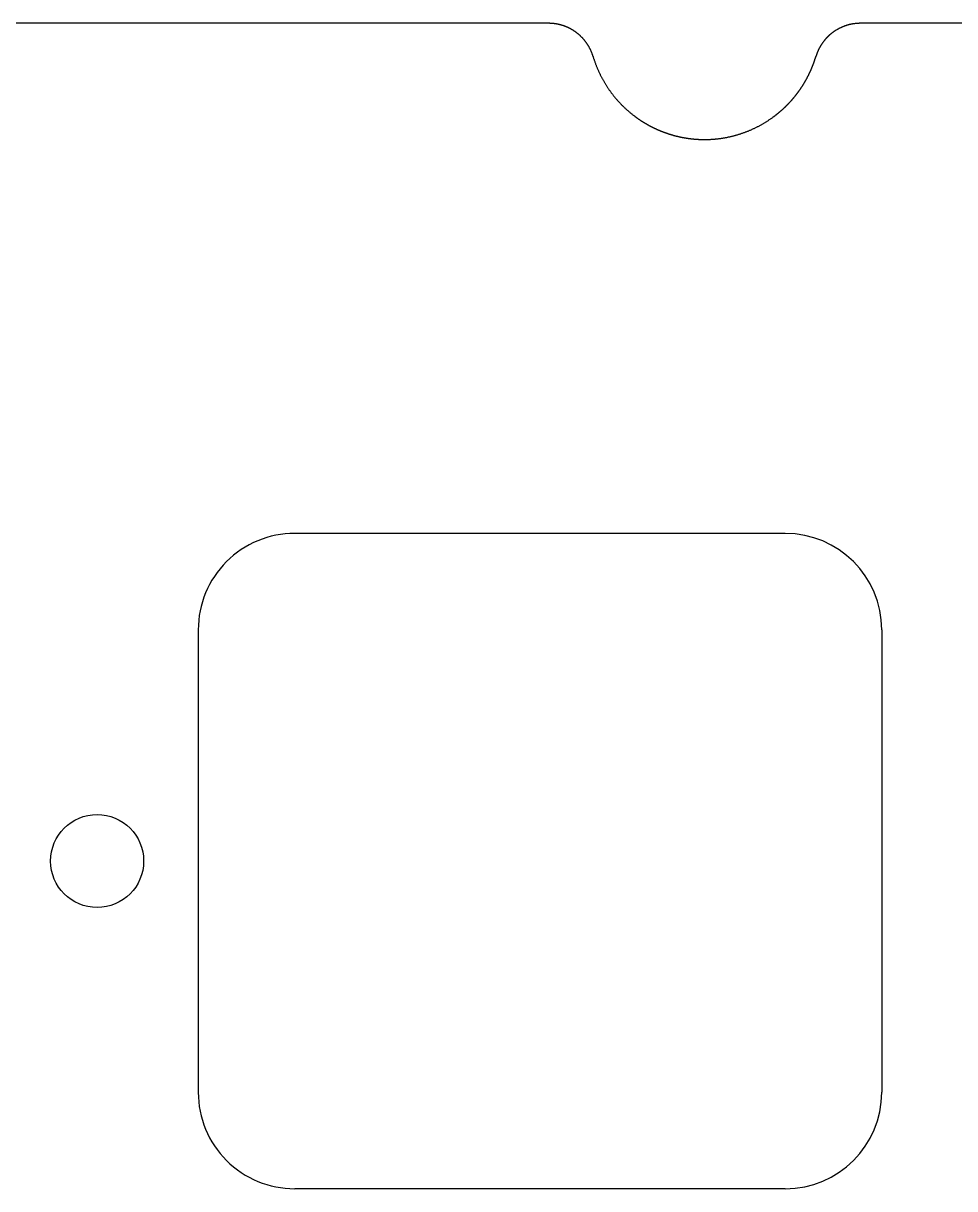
# Model space of a CAD drawing. Header units: millimetres. Extents: x -10 to 277, y -95 to 18.
# Drawn here: x 236.54 to 256.57, y -7.05 to 18.03 of the extents above; entities that cross this region are included whole.
import ezdxf

# ---------------------------------------------------------------- set-up
doc = ezdxf.new("R2010")
doc.units = ezdxf.units.MM
doc.header["$MEASUREMENT"] = 0
doc.layers.add('BLACK', color=7, linetype='CONTINUOUS')
doc.layers.add('Edge.Cuts', color=53, linetype='CONTINUOUS')

msp = doc.modelspace()

# ---------------------------------------------------------------- linework, layer by layer
at = {"layer": 'BLACK', "linetype": 'Continuous'}
for p, q in [((252.925, 7.05), (242.374999, 7.05)), ((240.3, 4.975), (240.3, -4.975001)), ((255, 4.975), (255, -4.975)), ((252.925, -7.05), (242.375, -7.05))]:
    msp.add_line(p, q, dxfattribs=at)
at = {"layer": 'BLACK'}
msp.add_circle((238.125, 0), 1, dxfattribs=at)
for centre, radius, start, end in [((242.374999, 4.975001), 2.074999, 90, 180.0000276), ((252.925, 4.975), 2.075, 0, 90), ((242.374999, -4.975001), 2.074999, 180, 270.0000276), ((252.925, -4.975), 2.075, 270, 0)]:
    msp.add_arc(centre, radius, start, end, dxfattribs=at)
at = {"layer": 'Edge.Cuts', "linetype": 'Continuous'}
for p, q in [((247.8334, 18.026), (228.675, 18.026)), ((247.83551, 18.025998), (247.8334, 18.026)), ((247.840006, 18.025978), (247.83551, 18.025998)), ((247.844498, 18.025939), (247.840006, 18.025978)), ((247.848991, 18.02588), (247.844498, 18.025939)), ((247.85348, 18.0258), (247.848991, 18.02588)), ((247.857971, 18.025701), (247.85348, 18.0258)), ((247.862457, 18.025581), (247.857971, 18.025701)), ((247.866944, 18.025442), (247.862457, 18.025581)), ((247.871426, 18.025283), (247.866944, 18.025442)), ((247.87591, 18.025103), (247.871426, 18.025283)), ((247.880389, 18.024904), (247.87591, 18.025103)), ((247.884868, 18.024685), (247.880389, 18.024904)), ((247.889344, 18.024446), (247.884868, 18.024685)), ((247.893819, 18.024186), (247.889344, 18.024446)), ((247.898291, 18.023907), (247.893819, 18.024186)), ((247.902762, 18.023608), (247.898291, 18.023907)), ((247.907229, 18.023289), (247.902762, 18.023608)), ((247.911696, 18.022951), (247.907229, 18.023289)), ((247.916159, 18.022592), (247.911696, 18.022951)), ((247.920621, 18.022213), (247.916159, 18.022592)), ((247.925079, 18.021815), (247.920621, 18.022213)), ((247.929536, 18.021396), (247.925079, 18.021815)), ((247.933989, 18.020958), (247.929536, 18.021396)), ((247.938441, 18.0205), (247.933989, 18.020958)), ((247.942888, 18.020022), (247.938441, 18.0205)), ((247.947335, 18.019524), (247.942888, 18.020022)), ((247.951777, 18.019007), (247.947335, 18.019524)), ((247.956218, 18.018469), (247.951777, 18.019007)), ((247.960654, 18.017912), (247.956218, 18.018469)), ((247.965089, 18.017335), (247.960654, 18.017912)), ((247.969519, 18.016738), (247.965089, 18.017335)), ((247.973948, 18.016122), (247.969519, 18.016738)), ((247.978371, 18.015485), (247.973948, 18.016122)), ((247.982794, 18.014829), (247.978371, 18.015485)), ((247.987211, 18.014153), (247.982794, 18.014829)), ((247.991626, 18.013458), (247.987211, 18.014153)), ((247.996036, 18.012743), (247.991626, 18.013458)), ((248.000445, 18.012007), (247.996036, 18.012743)), ((248.004848, 18.011253), (248.000445, 18.012007)), ((248.009249, 18.010478), (248.004848, 18.011253)), ((248.013645, 18.009684), (248.009249, 18.010478)), ((248.018038, 18.008871), (248.013645, 18.009684)), ((248.022426, 18.008037), (248.018038, 18.008871)), ((248.026812, 18.007184), (248.022426, 18.008037)), ((248.031192, 18.006312), (248.026812, 18.007184)), ((248.03557, 18.00542), (248.031192, 18.006312)), ((248.039941, 18.004508), (248.03557, 18.00542)), ((248.044311, 18.003576), (248.039941, 18.004508)), ((248.048674, 18.002626), (248.044311, 18.003576)), ((248.053034, 18.001655), (248.048674, 18.002626)), ((248.057388, 18.000666), (248.053034, 18.001655)), ((248.06174, 17.999656), (248.057388, 18.000666)), ((248.066085, 17.998627), (248.06174, 17.999656)), ((248.070427, 17.997579), (248.066085, 17.998627)), ((248.074763, 17.996511), (248.070427, 17.997579)), ((248.079095, 17.995424), (248.074763, 17.996511)), ((248.083421, 17.994317), (248.079095, 17.995424)), ((248.087744, 17.993191), (248.083421, 17.994317)), ((248.09206, 17.992046), (248.087744, 17.993191)), ((248.096372, 17.990881), (248.09206, 17.992046)), ((248.100678, 17.989697), (248.096372, 17.990881)), ((248.10498, 17.988494), (248.100678, 17.989697)), ((248.109275, 17.987271), (248.10498, 17.988494)), ((248.113566, 17.986029), (248.109275, 17.987271)), ((248.11785, 17.984768), (248.113566, 17.986029)), ((248.12213, 17.983488), (248.11785, 17.984768)), ((248.126403, 17.982188), (248.12213, 17.983488)), ((248.130672, 17.980869), (248.126403, 17.982188)), ((248.134933, 17.979532), (248.130672, 17.980869)), ((248.13919, 17.978175), (248.134933, 17.979532)), ((248.143439, 17.976799), (248.13919, 17.978175)), ((248.147684, 17.975403), (248.143439, 17.976799)), ((248.151921, 17.973989), (248.147684, 17.975403)), ((248.156153, 17.972556), (248.151921, 17.973989)), ((248.160378, 17.971104), (248.156153, 17.972556)), ((248.164598, 17.969632), (248.160378, 17.971104)), ((248.16881, 17.968143), (248.164598, 17.969632)), ((248.173016, 17.966633), (248.16881, 17.968143)), ((248.177215, 17.965105), (248.173016, 17.966633)), ((248.181409, 17.963558), (248.177215, 17.965105)), ((248.185594, 17.961993), (248.181409, 17.963558)), ((248.189773, 17.960408), (248.185594, 17.961993)), ((248.193945, 17.958805), (248.189773, 17.960408)), ((248.198111, 17.957183), (248.193945, 17.958805)), ((248.202268, 17.955543), (248.198111, 17.957183)), ((248.206419, 17.953883), (248.202268, 17.955543)), ((248.210562, 17.952205), (248.206419, 17.953883)), ((248.214699, 17.950508), (248.210562, 17.952205)), ((248.218827, 17.948794), (248.214699, 17.950508)), ((248.222949, 17.94706), (248.218827, 17.948794)), ((248.227062, 17.945307), (248.222949, 17.94706)), ((248.231169, 17.943536), (248.227062, 17.945307)), ((248.235266, 17.941748), (248.231169, 17.943536)), ((248.239357, 17.93994), (248.235266, 17.941748)), ((248.243439, 17.938114), (248.239357, 17.93994)), ((248.247514, 17.936269), (248.243439, 17.938114)), ((248.25158, 17.934407), (248.247514, 17.936269)), ((248.255639, 17.932526), (248.25158, 17.934407)), ((248.259688, 17.930627), (248.255639, 17.932526)), ((248.26373, 17.928709), (248.259688, 17.930627)), ((248.267763, 17.926774), (248.26373, 17.928709)), ((248.271788, 17.92482), (248.267763, 17.926774)), ((248.275804, 17.922849), (248.271788, 17.92482)), ((248.279811, 17.920859), (248.275804, 17.922849)), ((248.28381, 17.918852), (248.279811, 17.920859)), ((248.2878, 17.916826), (248.28381, 17.918852)), ((248.29178, 17.914782), (248.2878, 17.916826)), ((248.295753, 17.912721), (248.29178, 17.914782)), ((248.299715, 17.910642), (248.295753, 17.912721)), ((248.303669, 17.908545), (248.299715, 17.910642)), ((248.307613, 17.90643), (248.303669, 17.908545)), ((248.311548, 17.904297), (248.307613, 17.90643)), ((248.315474, 17.902147), (248.311548, 17.904297)), ((248.31939, 17.899979), (248.315474, 17.902147)), ((248.323296, 17.897794), (248.31939, 17.899979)), ((248.327194, 17.895591), (248.323296, 17.897794)), ((248.33108, 17.893371), (248.327194, 17.895591)), ((248.334958, 17.891133), (248.33108, 17.893371)), ((248.338825, 17.888878), (248.334958, 17.891133)), ((248.342683, 17.886606), (248.338825, 17.888878)), ((248.34653, 17.884316), (248.342683, 17.886606)), ((248.350367, 17.882009), (248.34653, 17.884316)), ((248.354194, 17.879685), (248.350367, 17.882009)), ((248.358011, 17.877344), (248.354194, 17.879685)), ((248.361817, 17.874986), (248.358011, 17.877344)), ((248.365613, 17.87261), (248.361817, 17.874986)), ((248.369398, 17.870218), (248.365613, 17.87261)), ((248.373172, 17.867809), (248.369398, 17.870218)), ((248.376936, 17.865382), (248.373172, 17.867809)), ((248.380689, 17.862939), (248.376936, 17.865382)), ((248.384431, 17.86048), (248.380689, 17.862939)), ((248.388162, 17.858003), (248.384431, 17.86048)), ((248.391882, 17.85551), (248.388162, 17.858003)), ((248.395591, 17.853), (248.391882, 17.85551)), ((248.399289, 17.850474), (248.395591, 17.853)), ((248.402975, 17.847931), (248.399289, 17.850474)), ((248.40665, 17.845372), (248.402975, 17.847931)), ((248.410314, 17.842796), (248.40665, 17.845372)), ((248.413966, 17.840204), (248.410314, 17.842796)), ((248.417606, 17.837595), (248.413966, 17.840204)), ((248.421235, 17.834971), (248.417606, 17.837595)), ((248.424852, 17.83233), (248.421235, 17.834971)), ((248.428457, 17.829673), (248.424852, 17.83233)), ((248.435632, 17.824311), (248.428457, 17.829673)), ((248.442758, 17.818886), (248.435632, 17.824311)), ((248.449835, 17.813397), (248.442758, 17.818886)), ((248.456863, 17.807845), (248.449835, 17.813397)), ((248.46384, 17.802231), (248.456863, 17.807845)), ((253.91661, 17.806625), (253.91312, 17.803819)), ((253.920113, 17.809416), (253.91661, 17.806625)), ((253.923627, 17.812191), (253.920113, 17.809416)), ((253.927155, 17.81495), (253.923627, 17.812191)), ((253.930694, 17.817694), (253.927155, 17.81495)), ((253.934246, 17.820422), (253.930694, 17.817694)), ((253.93781, 17.823134), (253.934246, 17.820422)), ((253.941386, 17.82583), (253.93781, 17.823134)), ((253.948574, 17.831173), (253.941386, 17.82583)), ((253.955809, 17.836453), (253.948574, 17.831173)), ((253.963091, 17.841667), (253.955809, 17.836453)), ((253.970419, 17.846816), (253.963091, 17.841667)), ((253.977793, 17.851899), (253.970419, 17.846816)), ((253.985211, 17.856916), (253.977793, 17.851899)), ((253.992674, 17.861866), (253.985211, 17.856916)), ((254.00018, 17.866749), (253.992674, 17.861866)), ((254.007729, 17.871565), (254.00018, 17.866749)), ((254.01532, 17.876313), (254.007729, 17.871565)), ((254.022953, 17.880992), (254.01532, 17.876313)), ((254.030626, 17.885602), (254.022953, 17.880992)), ((254.03834, 17.890144), (254.030626, 17.885602)), ((254.046094, 17.894616), (254.03834, 17.890144)), ((254.053886, 17.899018), (254.046094, 17.894616)), ((254.061717, 17.90335), (254.053886, 17.899018)), ((254.069585, 17.907611), (254.061717, 17.90335)), ((254.07749, 17.911802), (254.069585, 17.907611)), ((254.085432, 17.915921), (254.07749, 17.911802)), ((254.093409, 17.919968), (254.085432, 17.915921)), ((254.101421, 17.923944), (254.093409, 17.919968)), ((254.109468, 17.927847), (254.101421, 17.923944)), ((254.117548, 17.931678), (254.109468, 17.927847)), ((254.125661, 17.935436), (254.117548, 17.931678)), ((254.133806, 17.939121), (254.125661, 17.935436)), ((254.141983, 17.942732), (254.133806, 17.939121)), ((254.150191, 17.94627), (254.141983, 17.942732)), ((254.158429, 17.949734), (254.150191, 17.94627)), ((254.166697, 17.953123), (254.158429, 17.949734)), ((254.174994, 17.956438), (254.166697, 17.953123)), ((254.18332, 17.959678), (254.174994, 17.956438)), ((254.191673, 17.962844), (254.18332, 17.959678)), ((254.200053, 17.965933), (254.191673, 17.962844)), ((254.20846, 17.968948), (254.200053, 17.965933)), ((254.216893, 17.971887), (254.20846, 17.968948)), ((254.22535, 17.97475), (254.216893, 17.971887)), ((254.233832, 17.977537), (254.22535, 17.97475)), ((254.242339, 17.980247), (254.233832, 17.977537)), ((254.250868, 17.982882), (254.242339, 17.980247)), ((254.25942, 17.985439), (254.250868, 17.982882)), ((254.267994, 17.98792), (254.25942, 17.985439)), ((254.27659, 17.990323), (254.267994, 17.98792)), ((254.285206, 17.99265), (254.27659, 17.990323)), ((254.293843, 17.994899), (254.285206, 17.99265)), ((254.302499, 17.997071), (254.293843, 17.994899)), ((254.311174, 17.999165), (254.302499, 17.997071)), ((254.319868, 18.001181), (254.311174, 17.999165)), ((254.32858, 18.003119), (254.319868, 18.001181)), ((254.337309, 18.00498), (254.32858, 18.003119)), ((254.346054, 18.006762), (254.337309, 18.00498)), ((254.354816, 18.008466), (254.346054, 18.006762)), ((254.363593, 18.010091), (254.354816, 18.008466)), ((254.372386, 18.011638), (254.363593, 18.010091)), ((254.381193, 18.013107), (254.372386, 18.011638)), ((254.390013, 18.014496), (254.381193, 18.013107)), ((254.398848, 18.015807), (254.390013, 18.014496)), ((254.407695, 18.017039), (254.398848, 18.015807)), ((254.416554, 18.018192), (254.407695, 18.017039)), ((254.425425, 18.019266), (254.416554, 18.018192)), ((254.434308, 18.020261), (254.425425, 18.019266)), ((254.443201, 18.021176), (254.434308, 18.020261)), ((254.452105, 18.022012), (254.443201, 18.021176)), ((254.461018, 18.022769), (254.452105, 18.022012)), ((254.469941, 18.023447), (254.461018, 18.022769)), ((254.478872, 18.024045), (254.469941, 18.023447)), ((254.487812, 18.024563), (254.478872, 18.024045)), ((254.49676, 18.025002), (254.487812, 18.024563)), ((254.505715, 18.025361), (254.49676, 18.025002)), ((254.514677, 18.025641), (254.505715, 18.025361)), ((254.523645, 18.02584), (254.514677, 18.025641)), ((254.53262, 18.02596), (254.523645, 18.02584)), ((254.5416, 18.026), (254.53262, 18.02596)), ((274.6, 18.026), (254.5416, 18.026)), ((248.470767, 17.796555), (248.46384, 17.802231)), ((248.477643, 17.790818), (248.470767, 17.796555)), ((248.484466, 17.78502), (248.477643, 17.790818)), ((248.491238, 17.779161), (248.484466, 17.78502)), ((248.497956, 17.773243), (248.491238, 17.779161)), ((248.50462, 17.767265), (248.497956, 17.773243)), ((248.51123, 17.761228), (248.50462, 17.767265)), ((248.517786, 17.755134), (248.51123, 17.761228)), ((248.524286, 17.748981), (248.517786, 17.755134)), ((248.53073, 17.742771), (248.524286, 17.748981)), ((248.537118, 17.736505), (248.53073, 17.742771)), ((248.543449, 17.730182), (248.537118, 17.736505)), ((248.549723, 17.723804), (248.543449, 17.730182)), ((248.555938, 17.71737), (248.549723, 17.723804)), ((248.562095, 17.710882), (248.555938, 17.71737)), ((248.568194, 17.70434), (248.562095, 17.710882)), ((248.574232, 17.697744), (248.568194, 17.70434)), ((248.580211, 17.691096), (248.574232, 17.697744)), ((248.58613, 17.684395), (248.580211, 17.691096)), ((248.591987, 17.677642), (248.58613, 17.684395)), ((248.597783, 17.670838), (248.591987, 17.677642)), ((248.603518, 17.663983), (248.597783, 17.670838)), ((248.60919, 17.657078), (248.603518, 17.663983)), ((248.614799, 17.650124), (248.60919, 17.657078)), ((248.620346, 17.64312), (248.614799, 17.650124)), ((248.625828, 17.636068), (248.620346, 17.64312)), ((248.631247, 17.628968), (248.625828, 17.636068)), ((248.636602, 17.62182), (248.631247, 17.628968)), ((248.641891, 17.614626), (248.636602, 17.62182)), ((248.647116, 17.607385), (248.641891, 17.614626)), ((248.652275, 17.600098), (248.647116, 17.607385)), ((248.657368, 17.592766), (248.652275, 17.600098)), ((248.662395, 17.58539), (248.657368, 17.592766)), ((248.667355, 17.577969), (248.662395, 17.58539)), ((248.672248, 17.570505), (248.667355, 17.577969)), ((248.677074, 17.562997), (248.672248, 17.570505)), ((248.681832, 17.555447), (248.677074, 17.562997)), ((248.686522, 17.547856), (248.681832, 17.555447)), ((253.692051, 17.553653), (253.689703, 17.549854)), ((253.694415, 17.557441), (253.692051, 17.553653)), ((253.696797, 17.561219), (253.694415, 17.557441)), ((253.699195, 17.564986), (253.696797, 17.561219)), ((253.701611, 17.568743), (253.699195, 17.564986)), ((253.704043, 17.572488), (253.701611, 17.568743)), ((253.706492, 17.576223), (253.704043, 17.572488)), ((253.708957, 17.579946), (253.706492, 17.576223)), ((253.71144, 17.58366), (253.708957, 17.579946)), ((253.713939, 17.587361), (253.71144, 17.58366)), ((253.716456, 17.591052), (253.713939, 17.587361)), ((253.718988, 17.594731), (253.716456, 17.591052)), ((253.721537, 17.5984), (253.718988, 17.594731)), ((253.724102, 17.602056), (253.721537, 17.5984)), ((253.726685, 17.605703), (253.724102, 17.602056)), ((253.729282, 17.609336), (253.726685, 17.605703)), ((253.731898, 17.612959), (253.729282, 17.609336)), ((253.734528, 17.61657), (253.731898, 17.612959)), ((253.737176, 17.62017), (253.734528, 17.61657)), ((253.739839, 17.623756), (253.737176, 17.62017)), ((253.742519, 17.627333), (253.739839, 17.623756)), ((253.745215, 17.630896), (253.742519, 17.627333)), ((253.747927, 17.634449), (253.745215, 17.630896)), ((253.750654, 17.637988), (253.747927, 17.634449)), ((253.753399, 17.641516), (253.750654, 17.637988)), ((253.756158, 17.645032), (253.753399, 17.641516)), ((253.758934, 17.648536), (253.756158, 17.645032)), ((253.761725, 17.652026), (253.758934, 17.648536)), ((253.764533, 17.655506), (253.761725, 17.652026)), ((253.767355, 17.658972), (253.764533, 17.655506)), ((253.770194, 17.662426), (253.767355, 17.658972)), ((253.773048, 17.665867), (253.770194, 17.662426)), ((253.775918, 17.669296), (253.773048, 17.665867)), ((253.778802, 17.672712), (253.775918, 17.669296)), ((253.781703, 17.676115), (253.778802, 17.672712)), ((253.784619, 17.679505), (253.781703, 17.676115)), ((253.78755, 17.682883), (253.784619, 17.679505)), ((253.790496, 17.686248), (253.78755, 17.682883)), ((253.793458, 17.689599), (253.790496, 17.686248)), ((253.796434, 17.692937), (253.793458, 17.689599)), ((253.799426, 17.696263), (253.796434, 17.692937)), ((253.802432, 17.699575), (253.799426, 17.696263)), ((253.805454, 17.702874), (253.802432, 17.699575)), ((253.808491, 17.706159), (253.805454, 17.702874)), ((253.811542, 17.709431), (253.808491, 17.706159)), ((253.814608, 17.712689), (253.811542, 17.709431)), ((253.817689, 17.715934), (253.814608, 17.712689)), ((253.820784, 17.719164), (253.817689, 17.715934)), ((253.823894, 17.722382), (253.820784, 17.719164)), ((253.827018, 17.725585), (253.823894, 17.722382)), ((253.830157, 17.728775), (253.827018, 17.725585)), ((253.83331, 17.731951), (253.830157, 17.728775)), ((253.836478, 17.735113), (253.83331, 17.731951)), ((253.83966, 17.73826), (253.836478, 17.735113)), ((253.842856, 17.741394), (253.83966, 17.73826)), ((253.846066, 17.744513), (253.842856, 17.741394)), ((253.84929, 17.747618), (253.846066, 17.744513)), ((253.852528, 17.750709), (253.84929, 17.747618)), ((253.85578, 17.753785), (253.852528, 17.750709)), ((253.859045, 17.756847), (253.85578, 17.753785)), ((253.862325, 17.759895), (253.859045, 17.756847)), ((253.865618, 17.762927), (253.862325, 17.759895)), ((253.868925, 17.765945), (253.865618, 17.762927)), ((253.872245, 17.768949), (253.868925, 17.765945)), ((253.875579, 17.771938), (253.872245, 17.768949)), ((253.878926, 17.774911), (253.875579, 17.771938)), ((253.882287, 17.77787), (253.878926, 17.774911)), ((253.885661, 17.780814), (253.882287, 17.77787)), ((253.889048, 17.783743), (253.885661, 17.780814)), ((253.892448, 17.786657), (253.889048, 17.783743)), ((253.895861, 17.789555), (253.892448, 17.786657)), ((253.899287, 17.792439), (253.895861, 17.789555)), ((253.902726, 17.795307), (253.899287, 17.792439)), ((253.906178, 17.798159), (253.902726, 17.795307)), ((253.909643, 17.800997), (253.906178, 17.798159)), ((253.91312, 17.803819), (253.909643, 17.800997)), ((248.691144, 17.540222), (248.686522, 17.547856)), ((248.695697, 17.532548), (248.691144, 17.540222)), ((248.700181, 17.524833), (248.695697, 17.532548)), ((248.704596, 17.517079), (248.700181, 17.524833)), ((248.708941, 17.509285), (248.704596, 17.517079)), ((248.713217, 17.501452), (248.708941, 17.509285)), ((248.717422, 17.493581), (248.713217, 17.501452)), ((248.721557, 17.485672), (248.717422, 17.493581)), ((248.725621, 17.477725), (248.721557, 17.485672)), ((248.729615, 17.469742), (248.725621, 17.477725)), ((248.733537, 17.461723), (248.729615, 17.469742)), ((248.737387, 17.453668), (248.733537, 17.461723)), ((248.741166, 17.445577), (248.737387, 17.453668)), ((248.744873, 17.437452), (248.741166, 17.445577)), ((248.748508, 17.429292), (248.744873, 17.437452)), ((248.752071, 17.421098), (248.748508, 17.429292)), ((248.755561, 17.412871), (248.752071, 17.421098)), ((248.758978, 17.40461), (248.755561, 17.412871)), ((248.762322, 17.396318), (248.758978, 17.40461)), ((248.765592, 17.387993), (248.762322, 17.396318)), ((248.76879, 17.379637), (248.765592, 17.387993)), ((248.771913, 17.371249), (248.76879, 17.379637)), ((248.774963, 17.362831), (248.771913, 17.371249)), ((248.777939, 17.354382), (248.774963, 17.362831)), ((248.78084, 17.345904), (248.777939, 17.354382)), ((248.783667, 17.337396), (248.78084, 17.345904)), ((248.78642, 17.328859), (248.783667, 17.337396)), ((248.789097, 17.320294), (248.78642, 17.328859)), ((248.7917, 17.3117), (248.789097, 17.320294)), ((248.7917, 17.3117), (248.795797, 17.298099)), ((253.579358, 17.298608), (253.581416, 17.305411)), ((253.581416, 17.305411), (253.5833, 17.3117)), ((253.583904, 17.31372), (253.5833, 17.3117)), ((253.585207, 17.318022), (253.583904, 17.31372)), ((253.586527, 17.322316), (253.585207, 17.318022)), ((253.587867, 17.326604), (253.586527, 17.322316)), ((253.589225, 17.330883), (253.587867, 17.326604)), ((253.590603, 17.335157), (253.589225, 17.330883)), ((253.591998, 17.339422), (253.590603, 17.335157)), ((253.593413, 17.343682), (253.591998, 17.339422)), ((253.594846, 17.347932), (253.593413, 17.343682)), ((253.596298, 17.352176), (253.594846, 17.347932)), ((253.597768, 17.356412), (253.596298, 17.352176)), ((253.599258, 17.360641), (253.597768, 17.356412)), ((253.600765, 17.364861), (253.599258, 17.360641)), ((253.602292, 17.369076), (253.600765, 17.364861)), ((253.603836, 17.373281), (253.602292, 17.369076)), ((253.605399, 17.37748), (253.603836, 17.373281)), ((253.60698, 17.381669), (253.605399, 17.37748)), ((253.608581, 17.385853), (253.60698, 17.381669)), ((253.610199, 17.390027), (253.608581, 17.385853)), ((253.611836, 17.394194), (253.610199, 17.390027)), ((253.613491, 17.398352), (253.611836, 17.394194)), ((253.615165, 17.402504), (253.613491, 17.398352)), ((253.616856, 17.406645), (253.615165, 17.402504)), ((253.618567, 17.41078), (253.616856, 17.406645)), ((253.620294, 17.414905), (253.618567, 17.41078)), ((253.622041, 17.419024), (253.620294, 17.414905)), ((253.623806, 17.423132), (253.622041, 17.419024)), ((253.625589, 17.427234), (253.623806, 17.423132)), ((253.62739, 17.431326), (253.625589, 17.427234)), ((253.629209, 17.435411), (253.62739, 17.431326)), ((253.631046, 17.439485), (253.629209, 17.435411)), ((253.632902, 17.443553), (253.631046, 17.439485)), ((253.634775, 17.44761), (253.632902, 17.443553)), ((253.636667, 17.45166), (253.634775, 17.44761)), ((253.638576, 17.455699), (253.636667, 17.45166)), ((253.640503, 17.459732), (253.638576, 17.455699)), ((253.642448, 17.463753), (253.640503, 17.459732)), ((253.644411, 17.467768), (253.642448, 17.463753)), ((253.646392, 17.471771), (253.644411, 17.467768)), ((253.648391, 17.475768), (253.646392, 17.471771)), ((253.650407, 17.479753), (253.648391, 17.475768)), ((253.652442, 17.48373), (253.650407, 17.479753)), ((253.654493, 17.487697), (253.652442, 17.48373)), ((253.656563, 17.491656), (253.654493, 17.487697)), ((253.65865, 17.495603), (253.656563, 17.491656)), ((253.660755, 17.499543), (253.65865, 17.495603)), ((253.662877, 17.503472), (253.660755, 17.499543)), ((253.665018, 17.507393), (253.662877, 17.503472)), ((253.667175, 17.511302), (253.665018, 17.507393)), ((253.66935, 17.515203), (253.667175, 17.511302)), ((253.671542, 17.519092), (253.66935, 17.515203)), ((253.673752, 17.522974), (253.671542, 17.519092)), ((253.675979, 17.526844), (253.673752, 17.522974)), ((253.678223, 17.530705), (253.675979, 17.526844)), ((253.680485, 17.534554), (253.678223, 17.530705)), ((253.682764, 17.538395), (253.680485, 17.534554)), ((253.68506, 17.542225), (253.682764, 17.538395)), ((253.687373, 17.546045), (253.68506, 17.542225)), ((253.689703, 17.549854), (253.687373, 17.546045)), ((248.795797, 17.298099), (248.799969, 17.284525)), ((248.799969, 17.284525), (248.804216, 17.270981)), ((248.804216, 17.270981), (248.808538, 17.257464)), ((248.808538, 17.257464), (248.812934, 17.243977)), ((248.812934, 17.243977), (248.817406, 17.230519)), ((248.817406, 17.230519), (248.821951, 17.21709)), ((248.821951, 17.21709), (248.826571, 17.203691)), ((248.826571, 17.203691), (248.831265, 17.190321)), ((248.831265, 17.190321), (248.836033, 17.176982)), ((248.836033, 17.176982), (248.840875, 17.163674)), ((248.840875, 17.163674), (248.845792, 17.150396)), ((248.845792, 17.150396), (248.850781, 17.137149)), ((248.850781, 17.137149), (248.855845, 17.123934)), ((248.855845, 17.123934), (248.860982, 17.11075)), ((248.860982, 17.11075), (248.866192, 17.097598)), ((248.866192, 17.097598), (248.871476, 17.084479)), ((248.871476, 17.084479), (248.876832, 17.071391)), ((248.876832, 17.071391), (248.882262, 17.058337)), ((248.882262, 17.058337), (248.887765, 17.045315)), ((253.487375, 17.045644), (253.490137, 17.052156)), ((253.490137, 17.052156), (253.49288, 17.058675)), ((253.49288, 17.058675), (253.495605, 17.065203)), ((253.495605, 17.065203), (253.498311, 17.071738)), ((253.498311, 17.071738), (253.500999, 17.078283)), ((253.500999, 17.078283), (253.503669, 17.084835)), ((253.503669, 17.084835), (253.506321, 17.091396)), ((253.506321, 17.091396), (253.508954, 17.097963)), ((253.508954, 17.097963), (253.511569, 17.104541)), ((253.511569, 17.104541), (253.514165, 17.111125)), ((253.514165, 17.111125), (253.516744, 17.117718)), ((253.516744, 17.117718), (253.519303, 17.124318)), ((253.519303, 17.124318), (253.521845, 17.130927)), ((253.521845, 17.130927), (253.524368, 17.137542)), ((253.524368, 17.137542), (253.526873, 17.144168)), ((253.526873, 17.144168), (253.529359, 17.150799)), ((253.529359, 17.150799), (253.531827, 17.157439)), ((253.531827, 17.157439), (253.534276, 17.164086)), ((253.534276, 17.164086), (253.536707, 17.170742)), ((253.536707, 17.170742), (253.539119, 17.177404)), ((253.539119, 17.177404), (253.541513, 17.184075)), ((253.541513, 17.184075), (253.543888, 17.190752)), ((253.543888, 17.190752), (253.546245, 17.197439)), ((253.546245, 17.197439), (253.548582, 17.204131)), ((253.548582, 17.204131), (253.550902, 17.210833)), ((253.550902, 17.210833), (253.553203, 17.21754)), ((253.553203, 17.21754), (253.555485, 17.224257)), ((253.555485, 17.224257), (253.557749, 17.230979)), ((253.557749, 17.230979), (253.559994, 17.23771)), ((253.559994, 17.23771), (253.56222, 17.244447)), ((253.56222, 17.244447), (253.564428, 17.251193)), ((253.564428, 17.251193), (253.566617, 17.257944)), ((253.566617, 17.257944), (253.568787, 17.264704)), ((253.568787, 17.264704), (253.570939, 17.27147)), ((253.570939, 17.27147), (253.573072, 17.278245)), ((253.573072, 17.278245), (253.575186, 17.285024)), ((253.575186, 17.285024), (253.577281, 17.291814)), ((253.577281, 17.291814), (253.579358, 17.298608)), ((248.887765, 17.045315), (248.89334, 17.032327)), ((248.89334, 17.032327), (248.898987, 17.019373)), ((248.898987, 17.019373), (248.904708, 17.006452)), ((248.904708, 17.006452), (248.9105, 16.993566)), ((248.9105, 16.993566), (248.916365, 16.980714)), ((248.916365, 16.980714), (248.922301, 16.967897)), ((248.922301, 16.967897), (248.92831, 16.955115)), ((248.92831, 16.955115), (248.93439, 16.942369)), ((248.93439, 16.942369), (248.940541, 16.929658)), ((248.940541, 16.929658), (248.946764, 16.916984)), ((248.946764, 16.916984), (248.953058, 16.904346)), ((248.953058, 16.904346), (248.959423, 16.891744)), ((248.959423, 16.891744), (248.965859, 16.87918)), ((248.965859, 16.87918), (248.972366, 16.866652)), ((248.972366, 16.866652), (248.978944, 16.854163)), ((248.978944, 16.854163), (248.985591, 16.841712)), ((248.985591, 16.841712), (248.992309, 16.829298)), ((248.992309, 16.829298), (248.999097, 16.816924)), ((248.999097, 16.816924), (249.005955, 16.804588)), ((249.005955, 16.804588), (249.012882, 16.792292)), ((253.365686, 16.798604), (253.369142, 16.80476)), ((253.369142, 16.80476), (253.372581, 16.810928)), ((253.372581, 16.810928), (253.376002, 16.817103)), ((253.376002, 16.817103), (253.379407, 16.82329)), ((253.379407, 16.82329), (253.382793, 16.829485)), ((253.382793, 16.829485), (253.386162, 16.835692)), ((253.386162, 16.835692), (253.389513, 16.841906)), ((253.389513, 16.841906), (253.392848, 16.848132)), ((253.392848, 16.848132), (253.396164, 16.854366)), ((253.396164, 16.854366), (253.399463, 16.86061)), ((253.399463, 16.86061), (253.402744, 16.866863)), ((253.402744, 16.866863), (253.406008, 16.873127)), ((253.406008, 16.873127), (253.409253, 16.879398)), ((253.409253, 16.879398), (253.412482, 16.88568)), ((253.412482, 16.88568), (253.415692, 16.89197)), ((253.415692, 16.89197), (253.418885, 16.898272)), ((253.418885, 16.898272), (253.422059, 16.90458)), ((253.422059, 16.90458), (253.425217, 16.9109)), ((253.425217, 16.9109), (253.428356, 16.917226)), ((253.428356, 16.917226), (253.431478, 16.923564)), ((253.431478, 16.923564), (253.434581, 16.929909)), ((253.434581, 16.929909), (253.437667, 16.936265)), ((253.437667, 16.936265), (253.440735, 16.942628)), ((253.440735, 16.942628), (253.443785, 16.949002)), ((253.443785, 16.949002), (253.446817, 16.955383)), ((253.446817, 16.955383), (253.449832, 16.961775)), ((253.449832, 16.961775), (253.452828, 16.968173)), ((253.452828, 16.968173), (253.455806, 16.974583)), ((253.455806, 16.974583), (253.458766, 16.980999)), ((253.458766, 16.980999), (253.461709, 16.987426)), ((253.461709, 16.987426), (253.464633, 16.993859)), ((253.464633, 16.993859), (253.467539, 17.000303)), ((253.467539, 17.000303), (253.470427, 17.006754)), ((253.470427, 17.006754), (253.473298, 17.013216)), ((253.473298, 17.013216), (253.476149, 17.019684)), ((253.476149, 17.019684), (253.478983, 17.026162)), ((253.478983, 17.026162), (253.481799, 17.032647)), ((253.481799, 17.032647), (253.484597, 17.039142)), ((253.484597, 17.039142), (253.487375, 17.045644)), ((249.012882, 16.792292), (249.019879, 16.780035)), ((249.019879, 16.780035), (249.026945, 16.767818)), ((249.026945, 16.767818), (249.03408, 16.755641)), ((249.03408, 16.755641), (249.041284, 16.743505)), ((249.041284, 16.743505), (249.048557, 16.73141)), ((249.048557, 16.73141), (249.055898, 16.719356)), ((249.055898, 16.719356), (249.063308, 16.707344)), ((249.063308, 16.707344), (249.070785, 16.695374)), ((249.070785, 16.695374), (249.078331, 16.683446)), ((249.078331, 16.683446), (249.085944, 16.67156)), ((249.085944, 16.67156), (249.093625, 16.659718)), ((249.093625, 16.659718), (249.101372, 16.647918)), ((249.101372, 16.647918), (249.109187, 16.636163)), ((249.109187, 16.636163), (249.117069, 16.624451)), ((249.117069, 16.624451), (249.125017, 16.612783)), ((249.125017, 16.612783), (249.133032, 16.601161)), ((249.133032, 16.601161), (249.141113, 16.589583)), ((249.141113, 16.589583), (249.149259, 16.578051)), ((249.149259, 16.578051), (249.157471, 16.566564)), ((249.157471, 16.566564), (249.165749, 16.555123)), ((249.165749, 16.555123), (249.174092, 16.543729)), ((253.205114, 16.549456), (253.209279, 16.555161)), ((253.209279, 16.555161), (253.213428, 16.560879)), ((253.213428, 16.560879), (253.21756, 16.566607)), ((253.21756, 16.566607), (253.221676, 16.572348)), ((253.221676, 16.572348), (253.225776, 16.578099)), ((253.225776, 16.578099), (253.229859, 16.583863)), ((253.229859, 16.583863), (253.233926, 16.589637)), ((253.233926, 16.589637), (253.237976, 16.595424)), ((253.237976, 16.595424), (253.24201, 16.601221)), ((253.24201, 16.601221), (253.246028, 16.60703)), ((253.246028, 16.60703), (253.250028, 16.612849)), ((253.250028, 16.612849), (253.254012, 16.618681)), ((253.254012, 16.618681), (253.257979, 16.624522)), ((253.257979, 16.624522), (253.261931, 16.630377)), ((253.261931, 16.630377), (253.265865, 16.63624)), ((253.265865, 16.63624), (253.269783, 16.642116)), ((253.269783, 16.642116), (253.273683, 16.648002)), ((253.273683, 16.648002), (253.277567, 16.6539)), ((253.277567, 16.6539), (253.281434, 16.659807)), ((253.281434, 16.659807), (253.285285, 16.665727)), ((253.285285, 16.665727), (253.289118, 16.671656)), ((253.289118, 16.671656), (253.292935, 16.677598)), ((253.292935, 16.677598), (253.296734, 16.683548)), ((253.296734, 16.683548), (253.300518, 16.689511)), ((253.300518, 16.689511), (253.304283, 16.695483)), ((253.304283, 16.695483), (253.308033, 16.701467)), ((253.308033, 16.701467), (253.311764, 16.70746)), ((253.311764, 16.70746), (253.315479, 16.713465)), ((253.315479, 16.713465), (253.319177, 16.719479)), ((253.319177, 16.719479), (253.322858, 16.725505)), ((253.322858, 16.725505), (253.326521, 16.731539)), ((253.326521, 16.731539), (253.330168, 16.737586)), ((253.330168, 16.737586), (253.333797, 16.743641)), ((253.333797, 16.743641), (253.33741, 16.749709)), ((253.33741, 16.749709), (253.341004, 16.755784)), ((253.341004, 16.755784), (253.344583, 16.761872)), ((253.344583, 16.761872), (253.348143, 16.767968)), ((253.348143, 16.767968), (253.351686, 16.774076)), ((253.351686, 16.774076), (253.355212, 16.780192)), ((253.355212, 16.780192), (253.358721, 16.78632)), ((253.358721, 16.78632), (253.362211, 16.792456)), ((253.362211, 16.792456), (253.365686, 16.798604)), ((249.174092, 16.543729), (249.182499, 16.532381)), ((249.182499, 16.532381), (249.190972, 16.521081)), ((249.190972, 16.521081), (249.199508, 16.509827)), ((249.199508, 16.509827), (249.208109, 16.498622)), ((249.208109, 16.498622), (249.216774, 16.487465)), ((249.216774, 16.487465), (249.225502, 16.476356)), ((249.225502, 16.476356), (249.234294, 16.465296)), ((249.234294, 16.465296), (249.243149, 16.454285)), ((249.243149, 16.454285), (249.252066, 16.443324)), ((249.252066, 16.443324), (249.261046, 16.432413)), ((249.261046, 16.432413), (249.270089, 16.421551)), ((249.270089, 16.421551), (249.279193, 16.410741)), ((249.279193, 16.410741), (249.288359, 16.399981)), ((249.288359, 16.399981), (249.297586, 16.389272)), ((249.297586, 16.389272), (249.306875, 16.378615)), ((249.306875, 16.378615), (249.316224, 16.36801)), ((249.316224, 16.36801), (249.325634, 16.357458)), ((249.325634, 16.357458), (249.335104, 16.346958)), ((249.335104, 16.346958), (249.344634, 16.336511)), ((249.344634, 16.336511), (249.354224, 16.326117)), ((249.354224, 16.326117), (249.363873, 16.315777)), ((249.363873, 16.315777), (249.37358, 16.305491)), ((249.37358, 16.305491), (249.383347, 16.295259)), ((252.991602, 16.295206), (252.996494, 16.300317)), ((252.996494, 16.300317), (253.001371, 16.30544)), ((253.001371, 16.30544), (253.006235, 16.310578)), ((253.006235, 16.310578), (253.011082, 16.315729)), ((253.011082, 16.315729), (253.015916, 16.320894)), ((253.015916, 16.320894), (253.020734, 16.326071)), ((253.020734, 16.326071), (253.025538, 16.331263)), ((253.025538, 16.331263), (253.030327, 16.336468)), ((253.030327, 16.336468), (253.035101, 16.341687)), ((253.035101, 16.341687), (253.03986, 16.346918)), ((253.03986, 16.346918), (253.044604, 16.352163)), ((253.044604, 16.352163), (253.049333, 16.357421)), ((253.049333, 16.357421), (253.054047, 16.362693)), ((253.054047, 16.362693), (253.058746, 16.367977)), ((253.058746, 16.367977), (253.06343, 16.373275)), ((253.06343, 16.373275), (253.068099, 16.378585)), ((253.068099, 16.378585), (253.072752, 16.383909)), ((253.072752, 16.383909), (253.07739, 16.389245)), ((253.07739, 16.389245), (253.082014, 16.394595)), ((253.082014, 16.394595), (253.086621, 16.399957)), ((253.086621, 16.399957), (253.091214, 16.405333)), ((253.091214, 16.405333), (253.09579, 16.410721)), ((253.09579, 16.410721), (253.100352, 16.416122)), ((253.100352, 16.416122), (253.104898, 16.421535)), ((253.104898, 16.421535), (253.109429, 16.426962)), ((253.109429, 16.426962), (253.113944, 16.4324)), ((253.113944, 16.4324), (253.118444, 16.437852)), ((253.118444, 16.437852), (253.122927, 16.443316)), ((253.122927, 16.443316), (253.127396, 16.448793)), ((253.127396, 16.448793), (253.131848, 16.454281)), ((253.131848, 16.454281), (253.136286, 16.459783)), ((253.136286, 16.459783), (253.140706, 16.465296)), ((253.140706, 16.465296), (253.145112, 16.470823)), ((253.145112, 16.470823), (253.149501, 16.476361)), ((253.149501, 16.476361), (253.153876, 16.481912)), ((253.153876, 16.481912), (253.158233, 16.487474)), ((253.158233, 16.487474), (253.162576, 16.493049)), ((253.162576, 16.493049), (253.166901, 16.498636)), ((253.166901, 16.498636), (253.171212, 16.504235)), ((253.171212, 16.504235), (253.175506, 16.509846)), ((253.175506, 16.509846), (253.179784, 16.515469)), ((253.179784, 16.515469), (253.184046, 16.521104)), ((253.184046, 16.521104), (253.188292, 16.526751)), ((253.188292, 16.526751), (253.192522, 16.532409)), ((253.192522, 16.532409), (253.196736, 16.53808)), ((253.196736, 16.53808), (253.200933, 16.543762)), ((253.200933, 16.543762), (253.205114, 16.549456)), ((249.383347, 16.295259), (249.393172, 16.285082)), ((249.393172, 16.285082), (249.403055, 16.27496)), ((249.403055, 16.27496), (249.412995, 16.264894)), ((249.412995, 16.264894), (249.422993, 16.254883)), ((249.422993, 16.254883), (249.433048, 16.244928)), ((249.433048, 16.244928), (249.44316, 16.23503)), ((249.44316, 16.23503), (249.453328, 16.225188)), ((249.453328, 16.225188), (249.463552, 16.215404)), ((249.463552, 16.215404), (249.473832, 16.205677)), ((249.473832, 16.205677), (249.484168, 16.196007)), ((249.484168, 16.196007), (249.494558, 16.186396)), ((249.494558, 16.186396), (249.505003, 16.176843)), ((249.505003, 16.176843), (249.515502, 16.167349)), ((249.515502, 16.167349), (249.526055, 16.157914)), ((249.526055, 16.157914), (249.536662, 16.148538)), ((249.536662, 16.148538), (249.547322, 16.139222)), ((249.547322, 16.139222), (249.558035, 16.129966)), ((249.558035, 16.129966), (249.5688, 16.12077)), ((249.5688, 16.12077), (249.579617, 16.111635)), ((249.579617, 16.111635), (249.590487, 16.102561)), ((249.590487, 16.102561), (249.601407, 16.093549)), ((249.601407, 16.093549), (249.612379, 16.084598)), ((249.612379, 16.084598), (249.623401, 16.075708)), ((249.623401, 16.075708), (249.634474, 16.066882)), ((249.634474, 16.066882), (249.645597, 16.058117)), ((249.645597, 16.058117), (249.656769, 16.049415)), ((249.656769, 16.049415), (249.66799, 16.040777)), ((252.712525, 16.04501), (252.71813, 16.049337)), ((252.71813, 16.049337), (252.723723, 16.05368)), ((252.723723, 16.05368), (252.729303, 16.058038)), ((252.729303, 16.058038), (252.734871, 16.062413)), ((252.734871, 16.062413), (252.740426, 16.066803)), ((252.740426, 16.066803), (252.74597, 16.071208)), ((252.74597, 16.071208), (252.7515, 16.07563)), ((252.7515, 16.07563), (252.757018, 16.080066)), ((252.757018, 16.080066), (252.762524, 16.084519)), ((252.762524, 16.084519), (252.768016, 16.088987)), ((252.768016, 16.088987), (252.773496, 16.09347)), ((252.773496, 16.09347), (252.778964, 16.097969)), ((252.778964, 16.097969), (252.784418, 16.102483)), ((252.784418, 16.102483), (252.78986, 16.107012)), ((252.78986, 16.107012), (252.795289, 16.111557)), ((252.795289, 16.111557), (252.800705, 16.116117)), ((252.800705, 16.116117), (252.806108, 16.120692)), ((252.806108, 16.120692), (252.811498, 16.125283)), ((252.811498, 16.125283), (252.816875, 16.129889)), ((252.816875, 16.129889), (252.822239, 16.134509)), ((252.822239, 16.134509), (252.82759, 16.139145)), ((252.82759, 16.139145), (252.832927, 16.143796)), ((252.832927, 16.143796), (252.838251, 16.148462)), ((252.838251, 16.148462), (252.843563, 16.153143)), ((252.843563, 16.153143), (252.84886, 16.157838)), ((252.84886, 16.157838), (252.854144, 16.162549)), ((252.854144, 16.162549), (252.859415, 16.167274)), ((252.859415, 16.167274), (252.864673, 16.172015)), ((252.864673, 16.172015), (252.869916, 16.17677)), ((252.869916, 16.17677), (252.875147, 16.181539)), ((252.875147, 16.181539), (252.880363, 16.186324)), ((252.880363, 16.186324), (252.885567, 16.191123)), ((252.885567, 16.191123), (252.890756, 16.195936)), ((252.890756, 16.195936), (252.895932, 16.200764)), ((252.895932, 16.200764), (252.901093, 16.205607)), ((252.901093, 16.205607), (252.906242, 16.210464)), ((252.906242, 16.210464), (252.911375, 16.215335)), ((252.911375, 16.215335), (252.916496, 16.220221)), ((252.916496, 16.220221), (252.921602, 16.225121)), ((252.921602, 16.225121), (252.926695, 16.230036)), ((252.926695, 16.230036), (252.931773, 16.234964)), ((252.931773, 16.234964), (252.936837, 16.239908)), ((252.936837, 16.239908), (252.941887, 16.244865)), ((252.941887, 16.244865), (252.946923, 16.249836)), ((252.946923, 16.249836), (252.951945, 16.254821)), ((252.951945, 16.254821), (252.956952, 16.259821)), ((252.956952, 16.259821), (252.961945, 16.264834)), ((252.961945, 16.264834), (252.966924, 16.269862)), ((252.966924, 16.269862), (252.971889, 16.274903)), ((252.971889, 16.274903), (252.976839, 16.279958)), ((252.976839, 16.279958), (252.981774, 16.285027)), ((252.981774, 16.285027), (252.986696, 16.29011)), ((252.986696, 16.29011), (252.991602, 16.295206)), ((249.66799, 16.040777), (249.67926, 16.032202)), ((249.67926, 16.032202), (249.690578, 16.023691)), ((249.690578, 16.023691), (249.696255, 16.019459)), ((249.696255, 16.019459), (249.701944, 16.015243)), ((249.701944, 16.015243), (249.707645, 16.011044)), ((249.707645, 16.011044), (249.713358, 16.006861)), ((249.713358, 16.006861), (249.719082, 16.002693)), ((249.719082, 16.002693), (249.724819, 15.998542)), ((249.724819, 15.998542), (249.730567, 15.994407)), ((249.730567, 15.994407), (249.736327, 15.990289)), ((249.736327, 15.990289), (249.742098, 15.986187)), ((249.742098, 15.986187), (249.747881, 15.982101)), ((249.747881, 15.982101), (249.753675, 15.978031)), ((249.753675, 15.978031), (249.759481, 15.973978)), ((249.759481, 15.973978), (249.765298, 15.969941)), ((249.765298, 15.969941), (249.771126, 15.965921)), ((249.771126, 15.965921), (249.776966, 15.961917)), ((249.776966, 15.961917), (249.782817, 15.95793)), ((249.782817, 15.95793), (249.788679, 15.953959)), ((249.788679, 15.953959), (249.794553, 15.950005)), ((249.794553, 15.950005), (249.800437, 15.946068)), ((249.800437, 15.946068), (249.806333, 15.942147)), ((249.806333, 15.942147), (249.812239, 15.938243)), ((249.812239, 15.938243), (249.818157, 15.934356)), ((249.818157, 15.934356), (249.824085, 15.930485)), ((249.824085, 15.930485), (249.830024, 15.926631)), ((249.830024, 15.926631), (249.835974, 15.922795)), ((249.835974, 15.922795), (249.841935, 15.918975)), ((249.841935, 15.918975), (249.847906, 15.915172)), ((249.847906, 15.915172), (249.853889, 15.911386)), ((249.853889, 15.911386), (249.859881, 15.907617)), ((249.859881, 15.907617), (249.865884, 15.903864)), ((249.865884, 15.903864), (249.871898, 15.900129)), ((249.871898, 15.900129), (249.877922, 15.896411)), ((249.877922, 15.896411), (249.883956, 15.89271)), ((249.883956, 15.89271), (249.890001, 15.889026)), ((249.890001, 15.889026), (249.896056, 15.88536)), ((249.896056, 15.88536), (249.902121, 15.88171)), ((249.902121, 15.88171), (249.908197, 15.878078)), ((249.908197, 15.878078), (249.914282, 15.874463)), ((249.914282, 15.874463), (249.920378, 15.870866)), ((249.920378, 15.870866), (249.926484, 15.867285)), ((249.926484, 15.867285), (249.932599, 15.863722)), ((249.932599, 15.863722), (249.938725, 15.860177)), ((249.938725, 15.860177), (249.94486, 15.856649)), ((249.94486, 15.856649), (249.951005, 15.853138)), ((249.951005, 15.853138), (249.95716, 15.849644)), ((249.95716, 15.849644), (249.963325, 15.846169)), ((249.963325, 15.846169), (249.969499, 15.84271)), ((249.969499, 15.84271), (249.975683, 15.839269)), ((249.975683, 15.839269), (249.981876, 15.835846)), ((249.981876, 15.835846), (249.988079, 15.832441)), ((249.988079, 15.832441), (249.994291, 15.829053)), ((249.994291, 15.829053), (250.000513, 15.825683)), ((250.000513, 15.825683), (250.006744, 15.82233)), ((250.006744, 15.82233), (250.012985, 15.818995)), ((250.012985, 15.818995), (250.019234, 15.815678)), ((250.019234, 15.815678), (250.025493, 15.812379)), ((250.025493, 15.812379), (250.031761, 15.809097)), ((250.031761, 15.809097), (250.038038, 15.805834)), ((250.038038, 15.805834), (250.044324, 15.802588)), ((250.044324, 15.802588), (250.050619, 15.79936)), ((250.050619, 15.79936), (250.056922, 15.79615)), ((252.318015, 15.796118), (252.330611, 15.802554)), ((252.330611, 15.802554), (252.343171, 15.809062)), ((252.343171, 15.809062), (252.355695, 15.815641)), ((252.355695, 15.815641), (252.368182, 15.82229)), ((252.368182, 15.82229), (252.380632, 15.829011)), ((252.380632, 15.829011), (252.393045, 15.835803)), ((252.393045, 15.835803), (252.405419, 15.842665)), ((252.405419, 15.842665), (252.417756, 15.849597)), ((252.417756, 15.849597), (252.430054, 15.856599)), ((252.430054, 15.856599), (252.442313, 15.863671)), ((252.442313, 15.863671), (252.454532, 15.870813)), ((252.454532, 15.870813), (252.466711, 15.878024)), ((252.466711, 15.878024), (252.47885, 15.885303)), ((252.47885, 15.885303), (252.490949, 15.892652)), ((252.490949, 15.892652), (252.503006, 15.90007)), ((252.503006, 15.90007), (252.515021, 15.907555)), ((252.515021, 15.907555), (252.526995, 15.915109)), ((252.526995, 15.915109), (252.538926, 15.92273)), ((252.538926, 15.92273), (252.550814, 15.93042)), ((252.550814, 15.93042), (252.562659, 15.938176)), ((252.562659, 15.938176), (252.57446, 15.945999)), ((252.57446, 15.945999), (252.586218, 15.95389)), ((252.586218, 15.95389), (252.59793, 15.961846)), ((252.59793, 15.961846), (252.609598, 15.969869)), ((252.609598, 15.969869), (252.621221, 15.977958)), ((252.621221, 15.977958), (252.632798, 15.986113)), ((252.632798, 15.986113), (252.644329, 15.994333)), ((252.644329, 15.994333), (252.655814, 16.002618)), ((252.655814, 16.002618), (252.667251, 16.010968)), ((252.667251, 16.010968), (252.678642, 16.019382)), ((252.678642, 16.019382), (252.684319, 16.023614)), ((252.684319, 16.023614), (252.689984, 16.027861)), ((252.689984, 16.027861), (252.695638, 16.032124)), ((252.695638, 16.032124), (252.701279, 16.036404)), ((252.701279, 16.036404), (252.706908, 16.040699)), ((252.706908, 16.040699), (252.712525, 16.04501)), ((250.056922, 15.79615), (250.063235, 15.792958)), ((250.063235, 15.792958), (250.069557, 15.789784)), ((250.069557, 15.789784), (250.075887, 15.786627)), ((250.075887, 15.786627), (250.082226, 15.78349)), ((250.082226, 15.78349), (250.088574, 15.780369)), ((250.088574, 15.780369), (250.09493, 15.777267)), ((250.09493, 15.777267), (250.101295, 15.774183)), ((250.101295, 15.774183), (250.107668, 15.771118)), ((250.107668, 15.771118), (250.11405, 15.76807)), ((250.11405, 15.76807), (250.12044, 15.76504)), ((250.12044, 15.76504), (250.126839, 15.762029)), ((250.126839, 15.762029), (250.133245, 15.759036)), ((250.133245, 15.759036), (250.139661, 15.756061)), ((250.139661, 15.756061), (250.146083, 15.753104)), ((250.146083, 15.753104), (250.152515, 15.750166)), ((250.152515, 15.750166), (250.158954, 15.747246)), ((250.158954, 15.747246), (250.165402, 15.744344)), ((250.165402, 15.744344), (250.171857, 15.741461)), ((250.171857, 15.741461), (250.178321, 15.738596)), ((250.178321, 15.738596), (250.184792, 15.735749)), ((250.184792, 15.735749), (250.191271, 15.732921)), ((250.191271, 15.732921), (250.197757, 15.730111)), ((250.197757, 15.730111), (250.204253, 15.72732)), ((250.204253, 15.72732), (250.210754, 15.724547)), ((250.210754, 15.724547), (250.217265, 15.721793)), ((250.217265, 15.721793), (250.223781, 15.719057)), ((250.223781, 15.719057), (250.230307, 15.71634)), ((250.230307, 15.71634), (250.236839, 15.713641)), ((250.236839, 15.713641), (250.243379, 15.710961)), ((250.243379, 15.710961), (250.249925, 15.7083)), ((250.249925, 15.7083), (250.25648, 15.705656)), ((250.25648, 15.705656), (250.263041, 15.703033)), ((250.263041, 15.703033), (250.269611, 15.700427)), ((250.269611, 15.700427), (250.276186, 15.69784)), ((250.276186, 15.69784), (250.28277, 15.695272)), ((250.28277, 15.695272), (250.289359, 15.692723)), ((250.289359, 15.692723), (250.295957, 15.690192)), ((250.295957, 15.690192), (250.30256, 15.68768)), ((250.30256, 15.68768), (250.309172, 15.685187)), ((250.309172, 15.685187), (250.315789, 15.682713)), ((250.315789, 15.682713), (250.322414, 15.680257)), ((250.322414, 15.680257), (250.329045, 15.677821)), ((250.329045, 15.677821), (250.335684, 15.675403)), ((250.335684, 15.675403), (250.342328, 15.673004)), ((250.342328, 15.673004), (250.34898, 15.670624)), ((250.34898, 15.670624), (250.355637, 15.668263)), ((250.355637, 15.668263), (250.362301, 15.66592)), ((250.362301, 15.66592), (250.368971, 15.663597)), ((250.368971, 15.663597), (250.375649, 15.661293)), ((250.375649, 15.661293), (250.382332, 15.659008)), ((250.382332, 15.659008), (250.389022, 15.656741)), ((250.389022, 15.656741), (250.395717, 15.654494)), ((250.395717, 15.654494), (250.40242, 15.652266)), ((250.40242, 15.652266), (250.409128, 15.650057)), ((250.409128, 15.650057), (250.415843, 15.647867)), ((250.415843, 15.647867), (250.422562, 15.645696)), ((250.422562, 15.645696), (250.429289, 15.643544)), ((250.429289, 15.643544), (250.436021, 15.641411)), ((250.436021, 15.641411), (250.44276, 15.639297)), ((250.44276, 15.639297), (250.449503, 15.637203)), ((250.449503, 15.637203), (250.456253, 15.635127)), ((250.456253, 15.635127), (250.463008, 15.633071)), ((250.463008, 15.633071), (250.46977, 15.631034)), ((250.46977, 15.631034), (250.476536, 15.629016)), ((250.476536, 15.629016), (250.483309, 15.627017)), ((250.483309, 15.627017), (250.490086, 15.625038)), ((250.490086, 15.625038), (250.496871, 15.623078)), ((250.496871, 15.623078), (250.503659, 15.621137)), ((250.503659, 15.621137), (250.510454, 15.619215)), ((250.510454, 15.619215), (250.517253, 15.617313)), ((250.517253, 15.617313), (250.524058, 15.61543)), ((250.524058, 15.61543), (250.530868, 15.613566)), ((250.530868, 15.613566), (250.537684, 15.611722)), ((250.537684, 15.611722), (250.544504, 15.609897)), ((250.544504, 15.609897), (250.55133, 15.608091)), ((250.55133, 15.608091), (250.55816, 15.606305)), ((250.55816, 15.606305), (250.564996, 15.604537)), ((250.564996, 15.604537), (250.571836, 15.60279)), ((250.571836, 15.60279), (250.578683, 15.601062)), ((250.578683, 15.601062), (250.585532, 15.599353)), ((250.585532, 15.599353), (250.592388, 15.597663)), ((250.592388, 15.597663), (250.599248, 15.595994)), ((250.599248, 15.595994), (250.606113, 15.594343)), ((250.606113, 15.594343), (250.612982, 15.592712)), ((250.612982, 15.592712), (250.619857, 15.5911)), ((250.619857, 15.5911), (250.626735, 15.589508)), ((250.626735, 15.589508), (250.633619, 15.587935)), ((250.633619, 15.587935), (250.640505, 15.586382)), ((250.640505, 15.586382), (250.647399, 15.584849)), ((250.647399, 15.584849), (250.654294, 15.583335)), ((250.654294, 15.583335), (250.661196, 15.58184)), ((250.661196, 15.58184), (250.6681, 15.580365)), ((250.6681, 15.580365), (250.675011, 15.578909)), ((250.675011, 15.578909), (250.681924, 15.577474)), ((250.681924, 15.577474), (250.688843, 15.576057)), ((250.688843, 15.576057), (250.695764, 15.574661)), ((250.695764, 15.574661), (250.702691, 15.573283)), ((250.702691, 15.573283), (250.70962, 15.571926)), ((250.70962, 15.571926), (250.716555, 15.570588)), ((250.716555, 15.570588), (250.723492, 15.569269)), ((250.723492, 15.569269), (250.730435, 15.567971)), ((250.730435, 15.567971), (250.73738, 15.566692)), ((250.73738, 15.566692), (250.744331, 15.565432)), ((250.744331, 15.565432), (250.751283, 15.564192)), ((250.751283, 15.564192), (250.758242, 15.562972)), ((250.758242, 15.562972), (250.765202, 15.561772)), ((250.765202, 15.561772), (250.772167, 15.560591)), ((250.772167, 15.560591), (250.779134, 15.55943)), ((250.779134, 15.55943), (250.786107, 15.558288)), ((250.786107, 15.558288), (250.793081, 15.557167)), ((250.793081, 15.557167), (250.800061, 15.556065)), ((250.800061, 15.556065), (250.807042, 15.554983)), ((250.807042, 15.554983), (250.814029, 15.55392)), ((250.814029, 15.55392), (250.821017, 15.552877)), ((250.821017, 15.552877), (250.82801, 15.551854)), ((250.82801, 15.551854), (250.835004, 15.550851)), ((250.835004, 15.550851), (250.842004, 15.549867)), ((250.842004, 15.549867), (250.849005, 15.548904)), ((250.849005, 15.548904), (250.856011, 15.547959)), ((250.856011, 15.547959), (250.863018, 15.547035)), ((251.512311, 15.547078), (251.526315, 15.548947)), ((251.526315, 15.548947), (251.540306, 15.550895)), ((251.540306, 15.550895), (251.554285, 15.552922)), ((251.554285, 15.552922), (251.568251, 15.555028)), ((251.568251, 15.555028), (251.582203, 15.557212)), ((251.582203, 15.557212), (251.596141, 15.559475)), ((251.596141, 15.559475), (251.610065, 15.561817)), ((251.610065, 15.561817), (251.623975, 15.564238)), ((251.623975, 15.564238), (251.63787, 15.566737)), ((251.63787, 15.566737), (251.651749, 15.569315)), ((251.651749, 15.569315), (251.665613, 15.571971)), ((251.665613, 15.571971), (251.679461, 15.574706)), ((251.679461, 15.574706), (251.693293, 15.577518)), ((251.693293, 15.577518), (251.707108, 15.580409)), ((251.707108, 15.580409), (251.720906, 15.583378)), ((251.720906, 15.583378), (251.734687, 15.586426)), ((251.734687, 15.586426), (251.74845, 15.589551)), ((251.74845, 15.589551), (251.762195, 15.592754)), ((251.762195, 15.592754), (251.775921, 15.596034)), ((251.775921, 15.596034), (251.789629, 15.599393)), ((251.789629, 15.599393), (251.803317, 15.602829)), ((251.803317, 15.602829), (251.816986, 15.606343)), ((251.816986, 15.606343), (251.830635, 15.609934)), ((251.830635, 15.609934), (251.844264, 15.613602)), ((251.844264, 15.613602), (251.857872, 15.617348)), ((251.857872, 15.617348), (251.871458, 15.62117)), ((251.871458, 15.62117), (251.885024, 15.62507)), ((251.885024, 15.62507), (251.898567, 15.629047)), ((251.898567, 15.629047), (251.912088, 15.6331)), ((251.912088, 15.6331), (251.925586, 15.63723)), ((251.925586, 15.63723), (251.939062, 15.641437)), ((251.939062, 15.641437), (251.952514, 15.64572)), ((251.952514, 15.64572), (251.965942, 15.65008)), ((251.965942, 15.65008), (251.979346, 15.654516)), ((251.979346, 15.654516), (251.992725, 15.659027)), ((251.992725, 15.659027), (252.006079, 15.663615)), ((252.006079, 15.663615), (252.019408, 15.668279)), ((252.019408, 15.668279), (252.032711, 15.673018)), ((252.032711, 15.673018), (252.045988, 15.677833)), ((252.045988, 15.677833), (252.059238, 15.682723)), ((252.059238, 15.682723), (252.072461, 15.687688)), ((252.072461, 15.687688), (252.085657, 15.692729)), ((252.085657, 15.692729), (252.098825, 15.697844)), ((252.098825, 15.697844), (252.111964, 15.703035)), ((252.111964, 15.703035), (252.125075, 15.7083)), ((252.125075, 15.7083), (252.138157, 15.713639)), ((252.138157, 15.713639), (252.151209, 15.719053)), ((252.151209, 15.719053), (252.164231, 15.724541)), ((252.164231, 15.724541), (252.177223, 15.730103)), ((252.177223, 15.730103), (252.190185, 15.735739)), ((252.190185, 15.735739), (252.203115, 15.741448)), ((252.203115, 15.741448), (252.216013, 15.747231)), ((252.216013, 15.747231), (252.22888, 15.753088)), ((252.22888, 15.753088), (252.241714, 15.759017)), ((252.241714, 15.759017), (252.254516, 15.765019)), ((252.254516, 15.765019), (252.267284, 15.771094)), ((252.267284, 15.771094), (252.280018, 15.777242)), ((252.280018, 15.777242), (252.292719, 15.783462)), ((252.292719, 15.783462), (252.305384, 15.789754)), ((252.305384, 15.789754), (252.318015, 15.796118)), ((250.863018, 15.547035), (250.87003, 15.546131)), ((250.87003, 15.546131), (250.877043, 15.545246)), ((250.877043, 15.545246), (250.884061, 15.544381)), ((250.884061, 15.544381), (250.89108, 15.543536)), ((250.89108, 15.543536), (250.898104, 15.542711)), ((250.898104, 15.542711), (250.905129, 15.541905)), ((250.905129, 15.541905), (250.912158, 15.54112)), ((250.912158, 15.54112), (250.919188, 15.540354)), ((250.919188, 15.540354), (250.926224, 15.539608)), ((250.926224, 15.539608), (250.933259, 15.538882)), ((250.933259, 15.538882), (250.9403, 15.538176)), ((250.9403, 15.538176), (250.947341, 15.537489)), ((250.947341, 15.537489), (250.954386, 15.536823)), ((250.954386, 15.536823), (250.961432, 15.536176)), ((250.961432, 15.536176), (250.968483, 15.535549)), ((250.968483, 15.535549), (250.975534, 15.534942)), ((250.975534, 15.534942), (250.982589, 15.534355)), ((250.982589, 15.534355), (250.989645, 15.533788)), ((250.989645, 15.533788), (250.996705, 15.533241)), ((250.996705, 15.533241), (251.003765, 15.532713)), ((251.003765, 15.532713), (251.01083, 15.532206)), ((251.01083, 15.532206), (251.017895, 15.531718)), ((251.017895, 15.531718), (251.024964, 15.53125)), ((251.024964, 15.53125), (251.032033, 15.530803)), ((251.032033, 15.530803), (251.039106, 15.530375)), ((251.039106, 15.530375), (251.046179, 15.529967)), ((251.046179, 15.529967), (251.053257, 15.529579)), ((251.053257, 15.529579), (251.060334, 15.529211)), ((251.060334, 15.529211), (251.067415, 15.528863)), ((251.067415, 15.528863), (251.074496, 15.528535)), ((251.074496, 15.528535), (251.081582, 15.528226)), ((251.081582, 15.528226), (251.088666, 15.527938)), ((251.088666, 15.527938), (251.095755, 15.52767)), ((251.095755, 15.52767), (251.102843, 15.527422)), ((251.102843, 15.527422), (251.109936, 15.527193)), ((251.109936, 15.527193), (251.117028, 15.526985)), ((251.117028, 15.526985), (251.124123, 15.526796)), ((251.124123, 15.526796), (251.131218, 15.526628)), ((251.131218, 15.526628), (251.138317, 15.526479)), ((251.138317, 15.526479), (251.145415, 15.526351)), ((251.145415, 15.526351), (251.152517, 15.526243)), ((251.152517, 15.526243), (251.159618, 15.526154)), ((251.159618, 15.526154), (251.166723, 15.526086)), ((251.166723, 15.526086), (251.173827, 15.526037)), ((251.173827, 15.526037), (251.180935, 15.526009)), ((251.180935, 15.526009), (251.1875, 15.526)), ((251.1875, 15.526), (251.201705, 15.52604)), ((251.201705, 15.52604), (251.215904, 15.52616)), ((251.215904, 15.52616), (251.230098, 15.52636)), ((251.230098, 15.52636), (251.244286, 15.526639)), ((251.244286, 15.526639), (251.258467, 15.526999)), ((251.258467, 15.526999), (251.272641, 15.527438)), ((251.272641, 15.527438), (251.286809, 15.527957)), ((251.286809, 15.527957), (251.30097, 15.528556)), ((251.30097, 15.528556), (251.315123, 15.529234)), ((251.315123, 15.529234), (251.329268, 15.529992)), ((251.329268, 15.529992), (251.343405, 15.53083)), ((251.343405, 15.53083), (251.357534, 15.531747)), ((251.357534, 15.531747), (251.371654, 15.532744)), ((251.371654, 15.532744), (251.385765, 15.53382)), ((251.385765, 15.53382), (251.399867, 15.534976)), ((251.399867, 15.534976), (251.41396, 15.536211)), ((251.41396, 15.536211), (251.428042, 15.537526)), ((251.428042, 15.537526), (251.442114, 15.53892)), ((251.442114, 15.53892), (251.456176, 15.540393)), ((251.456176, 15.540393), (251.470227, 15.541946)), ((251.470227, 15.541946), (251.484266, 15.543577)), ((251.484266, 15.543577), (251.498294, 15.545288)), ((251.498294, 15.545288), (251.512311, 15.547078))]:
    msp.add_line(p, q, dxfattribs=at)

doc.saveas('drawing.dxf')
